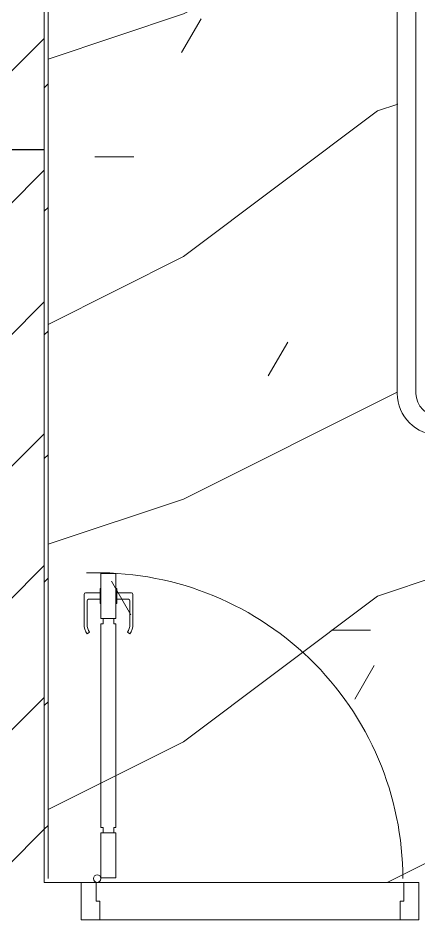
# Model space of a CAD drawing. Header units: millimetres. Extents: x 5121 to 246734, y -48180 to 129206.
# Drawn here: x 113183 to 114251, y 28837 to 31237 of the extents above; entities that cross this region are included whole.
import ezdxf

# ---------------------------------------------------------------- set-up
doc = ezdxf.new("R2010")
doc.units = ezdxf.units.MM
for name, color, linetype, lineweight in [('0-1', 7, 'Continuous', 5), ('A-DETL-GENF-1', 50, 'Continuous', 9), ('A-DOOR-1', 253, 'Continuous', 9), ('A-DOOR-2', 50, 'Continuous', 9), ('A-FLOR-1', 50, 'Continuous', 9), ('A-FLOR-PATT-1', 9, 'Continuous', 9), ('A-WALL-1', 250, 'Continuous', 18), ('A-WALL-2', 50, 'Continuous', 9), ('A-WALL-PATT-1', 9, 'Continuous', 9), ('A-WALL-PATT-2', 50, 'Continuous', 9), ('A-WALL-PATT-3', 111, 'Continuous', 9), ('I-FURN-1', 253, 'Continuous', 9)]:
    doc.layers.add(name, color=color, linetype=linetype, lineweight=lineweight)
pattern_1 = [(45, (0, 0), (-175.3625, 175.3625), [])]

# ---------------------------------------------------------------- blocks, each defined once
blk = doc.blocks.new('DOOR_CW_01 CANH MO-PANEL KINH - DIW_01-900x2200-CỬA GỖ VÂN LAMINATE-553393-TKCS_MB TỔNG THỂ TẦNG 1')
at = {"layer": 'A-DETL-GENF-1'}
for p, q in [((-397, 872), (-357, 872)), ((-397, 752), (-397, 872)), ((-357, 872), (-357, 752)), ((-442, 737), (-442, 816.5)), ((-399, 820.5), (-438, 820.5)), ((-399, 831.8), (-397, 831.8)), ((-399, 792.2), (-399, 831.8)), ((-397, 792.2), (-397, 831.8)), ((-357, 792.2), (-357, 831.8)), ((-355, 831.8), (-357, 831.8)), ((-355, 792.2), (-355, 831.8)), ((-355, 820.5), (-316, 820.5)), ((-312, 737), (-312, 816.5)), ((-434, 799.5), (-434, 737)), ((-399, 803.5), (-430, 803.5)), ((-397, 792.2), (-399, 792.2)), ((-357, 792.2), (-355, 792.2)), ((-355, 803.5), (-324, 803.5)), ((-320, 799.5), (-320, 737)), ((-357, 752), (-397, 752)), ((-363, 752), (-391, 752)), ((-391, 752), (-391, 738)), ((-363, 738), (-363, 752)), ((-397, 738), (-391, 738)), ((-397, 738), (-397, 196)), ((-357, 738), (-363, 738)), ((-357, 196), (-357, 738)), ((-433.9, 711.2), (-427.3, 715.8)), ((-320.1, 711.2), (-326.7, 715.8)), ((-397, 196), (-391, 196)), ((-391, 196), (-391, 182)), ((-357, 196), (-363, 196)), ((-363, 182), (-363, 196)), ((-357, 182), (-397, 182)), ((-397, 182), (-397, 62)), ((-391, 182), (-363, 182)), ((-357, 62), (-357, 182)), ((-397, 62), (-357, 62))]:
    blk.add_line(p, q, dxfattribs=at)
blk.add_circle((-407, 60), 10, dxfattribs=at)
for centre, radius, start, end in [((-407, 60), 814, 360, 92), ((-438, 816.5), 4, 90, 180), ((-316, 816.5), 4, 0, 90), ((-430, 799.5), 4, 90, 180), ((-324, 799.5), 4, 360, 90), ((-397, 737), 45, 180, 215), ((-397, 737), 37, 180, 215), ((-357, 737), 37, 325, 0), ((-357, 737), 45, 325, 0)]:
    blk.add_arc(centre, radius, start, end, dxfattribs=at)
at = {"layer": 'A-DOOR-2'}
for p, q in [((-410, 50), (-450, 50)), ((-450, 50), (-450, -50)), ((-410, 0), (-410, 50)), ((-407, 50), (-382, 50)), ((450, 50), (410, 50)), ((410, 50), (410, 0)), ((450, -50), (450, 50)), ((-400, 0), (-410, 0)), ((-400, -50), (-400, 0)), ((410, 0), (400, 0)), ((400, 0), (400, -50)), ((-450, -50), (-400, -50)), ((400, -50), (450, -50))]:
    blk.add_line(p, q, dxfattribs=at)
blk = doc.blocks.new('GIUONG NGU-2TAB-1600x2000 - GIUONG NGU-2TAB-1600x2000-851491-TKCS_MB TỔNG THỂ TẦNG 1')
at = {"layer": 'I-FURN-1'}
for p, q in [((569.6, 2050), (1997.1, 2050)), ((1997.1, 2050), (569.6, 2050)), ((1997.1, 2000), (569.6, 2000))]:
    blk.add_line(p, q, dxfattribs=at)
for radius in [111.1, 111.1, 61.1]:
    blk.add_arc((569.6, 1938.9), radius, 90, 180, dxfattribs=at)
blk = doc.blocks.new('NCV_TKTC_TANG 1_rvt-1-TKCS_MB TỔNG THỂ TẦNG 1')
at = {"layer": 'A-FLOR-PATT-1'}
h = blk.add_hatch(dxfattribs=at)
h.set_pattern_fill('FP_5', color=256, style=0, pattern_type=2)
h.set_pattern_definition([(0, (0, 0), (2519.68, 629.92), [103.937, -1785.823, 103.937, -1785.823, -10078.72]), (0, (0, 0), (2519.68, 629.92), [-3779.52, 103.937, -3675.583, 103.937, -1785.823, -4409.44]), (0, (0, 0), (2519.68, 629.92), [-9448.8, 103.937, -1155.903, 103.937, -3045.663]), (120, (944.9, 314.96), (-1805.3667, 1867.147), [103.937, -1785.823, 103.937, -11864.543]), (120, (944.9, 314.96), (-1805.3667, 1867.147), [-1993.697, -1785.823, 103.937, -3675.583, -6299.2]), (120, (944.9, 314.96), (-1805.3667, 1867.147), [-7559.04, 103.937, -1785.823, 103.937, -4305.503]), (120, (944.9, 314.96), (-1805.3667, 1867.147), [-9552.737, -1155.903, 103.937, -3045.663]), (240, (1259.84, 1574.8), (-714.3133, -2497.067), [103.937, -1785.823, 103.937, -11864.543]), (240, (1259.84, 1574.8), (-714.3133, -2497.067), [-1993.697, -1785.823, 103.937, -3675.583, -6299.2]), (240, (1259.84, 1574.8), (-714.3133, -2497.067), [-7559.04, 103.937, -1785.823, 103.937, -4305.503]), (240, (1259.84, 1574.8), (-714.3133, -2497.067), [-9552.737, -1155.903, 103.937, -3045.663])])
h.paths.add_polyline_path([(113735.8, 28936.9), (116242.6, 28936.9), (116242.6, 29677.1), (115792.2, 29677.1), (115792.2, 30127.1), (114303.7, 30127.1), (114266.3, 30134.5), (114248.1, 30142), (114225.1, 30159.7), (114207.5, 30182.7), (114196.4, 30209.5), (114192.6, 30238.2), (114196.2, 31693), (114196.4, 31694.4), (114207.5, 31721.2), (114225.1, 31744.2), (114248.1, 31761.9), (114274.9, 31773), (114303.7, 31776.8), (115792.2, 31776.8), (115792.2, 32226.8), (116042.6, 32226.9), (116042.6, 32776.9), (114667.6, 32776.9), (114667.6, 33326.9), (113262.6, 33326.9), (113262.6, 33236.9), (113252.6, 33236.9), (113253.3, 32436.9), (113262.6, 32436.9), (113262.6, 28936.9), (113390.5, 28936.9)])
h = blk.add_hatch(dxfattribs=at)
h.set_pattern_fill('FP_4', color=256, style=0, pattern_type=2)
h.set_pattern_definition([(216.87, (516.46, 1291.15), (3873.4454, 2582.3069), [645.575, -5810.175]), (206.565, (1291.15, 903.8), (-1291.1515, -1291.1492), [1443.55, -1443.55]), (198.435, (1291.15, 258.23), (-2582.2983, -1291.1527), [816.596, -3266.38])])
h.paths.add_polyline_path([(113735.8, 28936.9), (116242.6, 28936.9), (116242.6, 29677.1), (115792.2, 29677.1), (115792.2, 30127.1), (114303.7, 30127.1), (114266.3, 30134.5), (114248.1, 30142), (114225.1, 30159.7), (114207.5, 30182.7), (114196.4, 30209.5), (114192.6, 30238.2), (114196.2, 31693), (114196.4, 31694.4), (114207.5, 31721.2), (114225.1, 31744.2), (114248.1, 31761.9), (114274.9, 31773), (114303.7, 31776.8), (115792.2, 31776.8), (115792.2, 32226.8), (116042.6, 32226.9), (116042.6, 32776.9), (114667.6, 32776.9), (114667.6, 33326.9), (113262.6, 33326.9), (113262.6, 33236.9), (113252.6, 33236.9), (113253.3, 32436.9), (113262.6, 32436.9), (113262.6, 28936.9), (113390.5, 28936.9)])
at = {"layer": 'A-WALL-PATT-1'}
h = blk.add_hatch(dxfattribs=at)
h.set_pattern_fill('FP_2', color=256, style=0, pattern_type=2)
h.set_pattern_definition(pattern_1)
h.paths.add_polyline_path([(113252.6, 28936.9), (113252.6, 30886.9), (113152.6, 30886.9), (113152.6, 28936.9), (113249.1, 28936.9)])
h = blk.add_hatch(dxfattribs=at)
h.set_pattern_fill('FP_2', color=256, style=0, pattern_type=2)
h.set_pattern_definition(pattern_1)
h.paths.add_polyline_path([(112250.9, 28836.9), (112250.9, 28936.9), (111452.6, 28936.9), (111452.6, 28836.9), (111922.9, 28836.9)])
h.paths.add_polyline_path([(113050.9, 28836.9), (113350.5, 28837.4), (113350.5, 28936.9), (113050.9, 28936.9), (113050.9, 28837.4)])
h.paths.add_polyline_path([(114552.6, 28836.9), (114552.6, 28936.9), (114250.5, 28936.9), (114250.5, 28836.9), (114288.6, 28836.9)])
h.paths.add_polyline_path([(116252.6, 28836.9), (116252.6, 28936.9), (114752.6, 28936.9), (114752.6, 28836.9), (116244.4, 28836.9)])
at = {"layer": 'A-WALL-PATT-2'}
h = blk.add_hatch(dxfattribs=at)
h.set_pattern_fill('FP_10', color=256, style=0, pattern_type=2)
h.set_pattern_definition([(45, (0, 0), (-164.40233, 164.40233), [])])
h.paths.add_polyline_path([(113252.6, 28936.9), (113262.6, 28936.9), (113262.6, 32436.9), (113252.6, 32436.9), (113252.6, 28946.9)])
h.paths.add_polyline_path([(113253.3, 33236.9), (113262.6, 33236.9), (113262.6, 33336.9), (113252.6, 33336.9), (113252.6, 33236.9)])
at = {"layer": 'A-FLOR-1'}
for p, q in [((113390.5, 28936.9), (114210.5, 28936.9)), ((114200.5, 28836.9), (113400.5, 28836.9))]:
    blk.add_line(p, q, dxfattribs=at)
at = {"layer": 'A-WALL-1'}
for p, q in [((113262.6, 28946.9), (113262.6, 32436.9)), ((113252.6, 31336.9), (113252.6, 28936.9)), ((113252.6, 30886.9), (113152.6, 30886.9)), ((113252.6, 28936.9), (113252.6, 30886.9)), ((113262.6, 28936.9), (113252.6, 28936.9)), ((113252.6, 28936.9), (113262.6, 28936.9))]:
    blk.add_line(p, q, dxfattribs=at)
at = {"layer": 'A-WALL-2'}
for p, q in [((113350.5, 28936.9), (113262.6, 28936.9)), ((113390.5, 28936.9), (114210.5, 28936.9)), ((114200.5, 28836.9), (113400.5, 28836.9))]:
    blk.add_line(p, q, dxfattribs=at)
at = {"layer": 'A-DOOR-1'}
blk.add_blockref('DOOR_CW_01 CANH MO-PANEL KINH - DIW_01-900x2200-CỬA GỖ VÂN LAMINATE-553393-TKCS_MB TỔNG THỂ TẦNG 1', (113800.5, 28886.9), dxfattribs=at)
at = {"layer": 'I-FURN-1', "rotation": 89.99999999999915}
blk.add_blockref('GIUONG NGU-2TAB-1600x2000 - GIUONG NGU-2TAB-1600x2000-851491-TKCS_MB TỔNG THỂ TẦNG 1', (116242.6, 29668.6), dxfattribs=at)

msp = doc.modelspace()

# ---------------------------------------------------------------- hatches: boundary and pattern name
at = {"layer": 'A-WALL-PATT-3'}
h = msp.add_hatch(dxfattribs=at)
h.set_pattern_fill('FP_1', color=256, style=0, pattern_type=2)
h.set_pattern_definition(pattern_1)
h.paths.add_polyline_path([(112536.6, 31236.9), (113252.6, 31236.9), (113252.6, 31336.9), (112302.6, 31336.9), (112302.6, 31236.9), (112402.6, 31236.9)])
h = msp.add_hatch(dxfattribs=at)
h.set_pattern_fill('FP_1', color=256, style=0, pattern_type=2)
h.set_pattern_definition(pattern_1)
h.paths.add_polyline_path([(113252.6, 30986.5), (113251.7, 31236.9), (113152.6, 31236.9), (113152.6, 30986.5), (113252.6, 30986.5)])
h = msp.add_hatch(dxfattribs=at)
h.set_pattern_fill('FP_1', color=256, style=0, pattern_type=2)
h.set_pattern_definition(pattern_1)
h.paths.add_polyline_path([(113151.8, 30886.5), (113252.6, 30886.9), (113249.4, 30986.5), (112402.6, 30986.5), (112402.6, 30886.5), (112950.2, 30886.5)])

# ---------------------------------------------------------------- linework, layer by layer
at = {"layer": 'A-WALL-1'}
for p, q in [((113252.6, 30886.5), (113252.6, 31336.9)), ((112302.6, 30886.5), (113252.6, 30886.5))]:
    msp.add_line(p, q, dxfattribs=at)

# ---------------------------------------------------------------- block references
at = {"layer": '0-1'}
msp.add_blockref('NCV_TKTC_TANG 1_rvt-1-TKCS_MB TỔNG THỂ TẦNG 1', (0, 0), dxfattribs=at)

doc.saveas('drawing.dxf')
